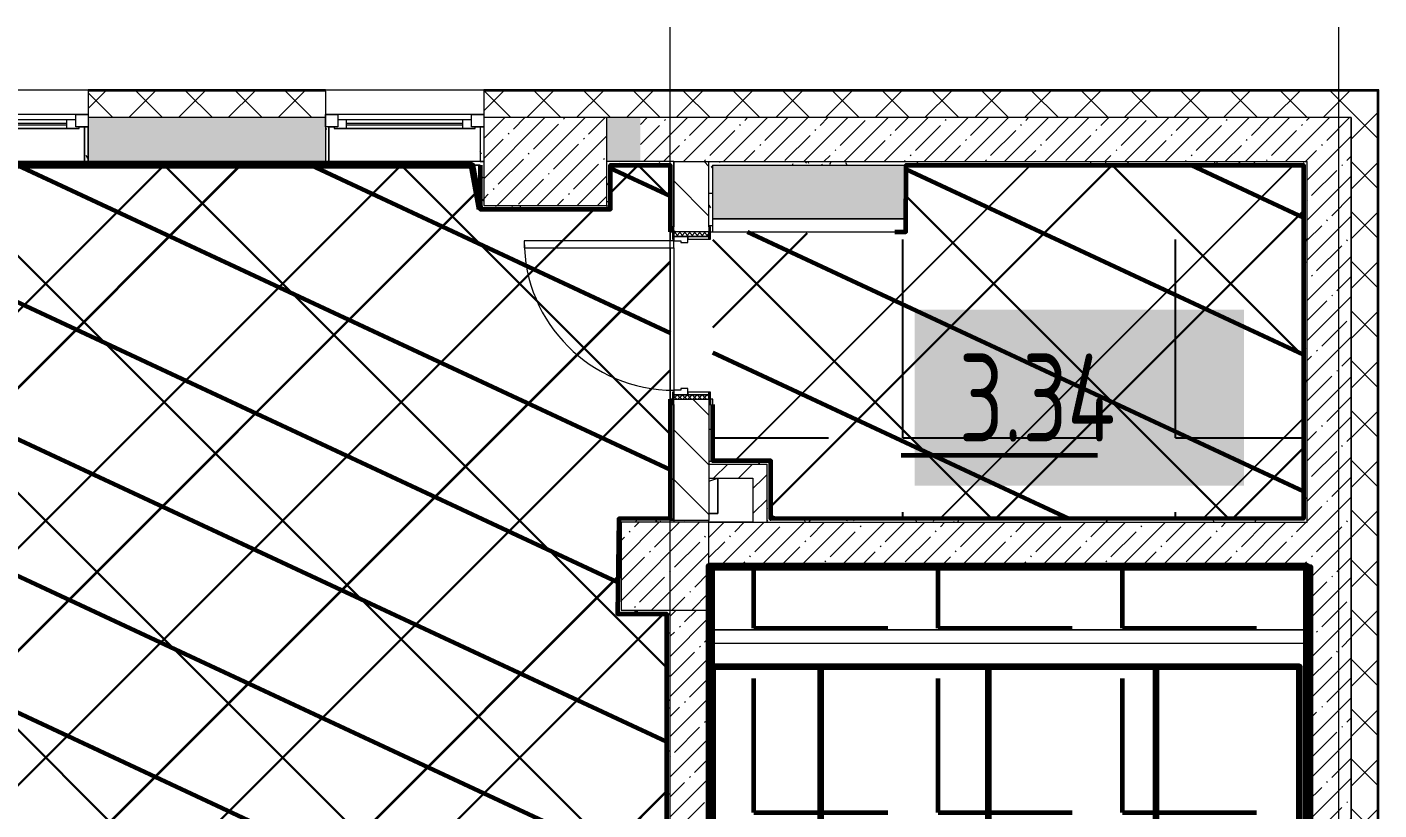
# Model space of a CAD drawing. Header units: millimetres. Extents: x -164500 to 426394, y -51911 to 102118.
# Drawn here: x 406781 to 414465, y 17464 to 21915 of the extents above; entities that cross this region are included whole.
import ezdxf

# ---------------------------------------------------------------- set-up
doc = ezdxf.new("R2010")
doc.units = ezdxf.units.MM
for name, color, linetype, lineweight in [('0) шлифовка', 5, 'Continuous', 60), ('1.4) Плинтус ПЛ-4', 6, 'Continuous', 60), ('336 лестницы', 150, 'Continuous', 120), ('374 ПК-4', 211, 'Continuous', 120), ('474 плитка КР-1.1 лестницы', 150, 'Continuous', 60), ('5.2) Л-1 Линолеум', 100, 'Continuous', 30), ('7.7) Плинтус', 222, 'Continuous', 90), ('A-DOOR-2', 7, 'Continuous', 5), ('A-DOOR-FRAM-2', 7, 'Continuous', 5), ('A-FLOR', 7, 'Continuous', 9), ('A-GENM', 7, 'Continuous', 9), ('A-GLAZ', 7, 'Continuous', 9), ('A-GLAZ-1', 7, 'Continuous', 5), ('A-WALL', 7, 'Continuous', 5), ('I-WALL', 7, 'Continuous', 5), ('S-COLS', 7, 'Continuous', 9), ('S-COLS-1', 7, 'Continuous', 5), ('Оси', 7, 'Continuous', 9)]:
    doc.layers.add(name, color=color, linetype=linetype, lineweight=lineweight)
for name, color, linetype in [('2) защита вин плитк', 6, 'Continuous'), ('3.1) Наливной пол', 3, 'Continuous'), ('3.2.3) Нал-ой пол 4 вып', 3, 'Continuous'), ('3.2.3) П-13', 5, 'Continuous')]:
    doc.layers.add(name, color=color, linetype=linetype)
doc.layers.add('A-AREA-PATT-3', color=7, linetype='Continuous', lineweight=5, true_color=0xe6fae8, transparency=1)
for name, color, linetype, lineweight, true_color in [('A-DOOR-1', 7, 'Continuous', 5, 0xc0c0c0), ('A-DOOR-FRAM-1', 7, 'Continuous', 5, 0xc0c0c0), ('A-WALL-1', 9, 'Continuous', 5, 0x808080), ('A-WALL-FNSH-1', 9, 'Continuous', 5, 0x808080)]:
    doc.layers.add(name, color=color, linetype=linetype, lineweight=lineweight, true_color=true_color)
doc.styles.add('СПДС', font='ГОСТ тип А.ttf', dxfattribs={"width": 0.9})
pattern_1 = [(155, (390048.4, 21129), (-297.882, -638.811), [])]
pattern_2 = [(45, (289227.4, 1e-08), (-114.04925, 114.04925), []), (45, (289341.45, 1e-08), (-114.04925, 114.04925), [201.612, -40.322, 6.706, -33.617])]
pattern_3 = [(45, (289227.4, 1e-08), (-141.42136, 141.42136), []), (135, (289227.4, 1e-08), (-141.42136, -141.42136), [])]
pattern_4 = [(45, (289227.4, 1e-08), (-70.71068, 70.71068), [])]
pattern_5 = [(0, (289227.4, 1e-08), (243.84, 60.96), [20.117, -162.763, 20.117, -162.763, -975.36]), (0, (289227.4, 1e-08), (243.84, 60.96), [-365.76, 20.117, -345.643, 20.117, -162.763, -426.72]), (0, (289227.4, 1e-08), (243.84, 60.96), [-914.4, 20.117, -101.803, 20.117, -284.683]), (120, (289318.84, 30.48), (-174.71291, 180.691634), [20.117, -162.763, 20.117, -162.763, -975.36]), (120, (289318.84, 30.48), (-174.71291, 180.691634), [-365.76, 20.117, -345.643, 20.117, -162.763, -426.72]), (120, (289318.84, 30.48), (-174.71291, 180.691634), [-914.4, 20.117, -101.803, 20.117, -284.683]), (240, (289349.32, 152.4), (-69.12709, -241.651634), [20.117, -162.763, 20.117, -162.763, -975.36]), (240, (289349.32, 152.4), (-69.12709, -241.651634), [-365.76, 20.117, -345.643, 20.117, -162.763, -426.72]), (240, (289349.32, 152.4), (-69.12709, -241.651634), [-914.4, 20.117, -101.803, 20.117, -284.683])]
pattern_6 = [(45, (390048.4, 21129), (-747.606, 747.606), [])]
pattern_7 = [(45, (390048.4, 21122.1), (-747.606, 747.606), [])]
pattern_8 = [(45, (390048.4, 21129), (-673.52, 673.52), []), (135, (390048.4, 21129), (-673.52, -673.52), [])]

# ---------------------------------------------------------------- blocks, each defined once
blk = doc.blocks.new('120_Окно_СКБ_1Ст - 120_Окно_СКБ_1Ст 900х2500_h_ с форточкой-22876038-Объем проектирования 3 этажа')
at = {"layer": 'A-GLAZ'}
for p, q in [((-450, -127), (-450, -57)), ((-450, -57), (-380, -57)), ((-380, -57), (-380, -127)), ((380, -127), (380, -57)), ((380, -57), (450, -57)), ((450, -57), (450, -127)), ((-380, -127), (-450, -127)), ((-380, -127), (-400, -127)), ((-400, -127), (-400, -137)), ((-400, -137), (400, -137)), ((400, -137), (-400, -137)), ((380, -87), (-380, -87)), ((-380, -87), (-380, -127)), ((-330, -137), (-330, -87)), ((330, -137), (330, -87)), ((380, -127), (380, -87)), ((450, -127), (380, -127)), ((400, -127), (380, -127)), ((400, -137), (400, -127))]:
    blk.add_line(p, q, dxfattribs=at)
at = {"layer": 'A-GLAZ-1'}
for p, q in [((450, -57), (-450, -57)), ((-430, -127), (-400, -127)), ((-330, -107), (330, -107)), ((330, -117), (-330, -117)), ((400, -127), (450, -127))]:
    blk.add_line(p, q, dxfattribs=at)
blk = doc.blocks.new('GM_Отверстие прямоугольное _в плите_ - Отверстие-21604341-Объем проектирования 3 этажа')
at = {"layer": 'A-GENM'}
for p, q in [((50, 83.3), (100, 100)), ((100, 100), (100, -100)), ((100, -100), (100, 100)), ((100, -100), (50, -100)), ((50, -100), (100, -100))]:
    blk.add_line(p, q, dxfattribs=at)
blk = doc.blocks.new('120_Окно_СКБ_1Ст - 120_Окно_СКБ_1Ст 900х2500_h_ с форточкой-V559-Объем проектирования 3 этажа')
at = {"layer": 'A-GLAZ'}
for p, q in [((-450, -127), (-450, -57)), ((-450, -57), (-380, -57)), ((-380, -57), (-380, -127)), ((380, -127), (380, -57)), ((380, -57), (450, -57)), ((450, -57), (450, -127)), ((-380, -127), (-450, -127)), ((-380, -127), (-400, -127)), ((-400, -127), (-400, -137)), ((-400, -137), (400, -137)), ((400, -137), (-400, -137)), ((380, -87), (-380, -87)), ((-380, -87), (-380, -127)), ((-330, -137), (-330, -87)), ((330, -137), (330, -87)), ((380, -127), (380, -87)), ((450, -127), (380, -127)), ((400, -127), (380, -127)), ((400, -137), (400, -127))]:
    blk.add_line(p, q, dxfattribs=at)
at = {"layer": 'A-GLAZ-1'}
for p, q in [((450, -57), (-450, -57)), ((-430, -127), (-400, -127)), ((-330, -107), (330, -107)), ((330, -117), (-330, -117)), ((400, -127), (449.8, -127))]:
    blk.add_line(p, q, dxfattribs=at)
blk = doc.blocks.new('BSC_Колонна _Прямоугольная - 700х500-23282984-Объем проектирования 3 этажа')
at = {"layer": 'S-COLS-1'}
h = blk.add_hatch(dxfattribs=at)
h.set_pattern_fill('FP_134', color=256, style=0, pattern_type=2)
h.set_pattern_definition([(45, (-120500, -21150), (-114.04925, 114.04925), []), (45, (-120385.95, -21150), (-114.04925, 114.04925), [201.613, -40.323, 6.706, -33.617])])
h.paths.add_polyline_path([(-126.5, -250), (350, -250), (350, 250), (-350, 250), (-350, -250)])
for p, q in [((350, 250), (-350, 250)), ((-350, 250), (-350, -250)), ((350, -250), (350, 250)), ((-350, -250), (350, -250))]:
    blk.add_line(p, q, dxfattribs=at)
blk = doc.blocks.new('BSC_Колонна _Прямоугольная - 500х500-V633-Объем проектирования 3 этажа')
at = {"layer": 'S-COLS-1'}
h = blk.add_hatch(dxfattribs=at)
h.set_pattern_fill('FP_170', color=256, style=0, pattern_type=2)
h.set_pattern_definition([(45, (-121180, -18850), (-114.04925, 114.04925), []), (45, (-121065.95, -18850), (-114.04925, 114.04925), [201.613, -40.323, 6.706, -33.617])])
h.paths.add_polyline_path([(239.7, -250), (250, -250), (250, 250), (-250, 250), (-250, -250), (50, -250)])
for p, q in [((250, 250), (-250, 250)), ((-250, 250), (-250, -250)), ((250, -250), (250, 250)), ((-250, -250), (250, -250))]:
    blk.add_line(p, q, dxfattribs=at)
blk = doc.blocks.new('Зашивка приборов отопления41 - Зашивка приборов отопления-33325756-Объем проектирования 3 этажа')
at = {"layer": 'A-WALL'}
for p, q in [((121310.8, 18669.6), (124670.8, 18669.6)), ((124670.8, 18669.6), (121310.8, 18669.6)), ((121310.8, 18594.6), (124670.8, 18594.6))]:
    blk.add_line(p, q, dxfattribs=at)
blk = doc.blocks.new('Зашивка приборов отопления43 - Зашивка приборов отопления-33398518-Объем проектирования 3 этажа')
at = {"layer": 'A-WALL'}
for p, q in [((122390.8, 18669.6), (122390.8, 18974.6)), ((121290.8, 18669.6), (122390.8, 18669.6)), ((122389.3, 18669.6), (121290.8, 18669.6)), ((122389.3, 18594.6), (122389.3, 18669.6)), ((121290.8, 18594.6), (122389.3, 18594.6))]:
    blk.add_line(p, q, dxfattribs=at)

msp = doc.modelspace()

# ---------------------------------------------------------------- hatches: boundary and pattern name
at = {"layer": '0) шлифовка', "true_color": 0x2776bb}
h = msp.add_hatch(dxfattribs=at)
h.set_pattern_fill('ANSI31', color=152, scale=222, angle=110)
h.set_pattern_definition(pattern_1)
h.paths.add_polyline_path([(410436.402, 21129), (410098.402, 21129), (410098.402, 20879), (409356.619, 20879), (409356.619, 21129), (408477.619, 21129), (407127.851, 21129), (406227.851, 21129), (405348.851, 21129), (405348.851, 20879), (404806.851, 20879), (404806.851, 21129), (403927.851, 21129), (402777.402, 21129), (400477.402, 21129), (400298.402, 21129), (400298.402, 13621), (404806.402, 13621), (404806.402, 14101), (406528.851, 14101), (406528.851, 13621), (410136.402, 13621), (410136.402, 13921), (410416.402, 13921), (410416.402, 18579), (410136.402, 18579), (410136.402, 19121), (410436.402, 19121), (410436.402, 19800)])
h = msp.add_hatch(dxfattribs=at)
h.set_pattern_fill('ANSI31', color=152, scale=222, angle=110)
h.set_pattern_definition(pattern_1)
h.paths.add_polyline_path([(414036.402, 21129), (411777.402, 21129), (411777.402, 20825), (411775.936, 20750), (410678.402, 20750), (410678.402, 19451), (411008.402, 19451), (411008.402, 19121), (414036.402, 19121)])
at = {"layer": '2) защита вин плитк'}
h = msp.add_hatch(dxfattribs=at)
h.set_pattern_fill('ANSI31', color=256, scale=333)
h.set_pattern_definition(pattern_7)
h.paths.add_polyline_path([(410436.402, 21122.054), (410098.402, 21122.054), (410098.402, 20872.054), (409356.619, 20872.054), (409356.619, 21122.054), (408477.619, 21122.054), (407127.851, 21122.054), (406227.851, 21122.054), (405348.851, 21122.054), (405348.851, 20872.054), (404806.851, 20872.054), (404806.851, 21122.054), (403927.851, 21122.054), (402777.402, 21122.054), (400477.402, 21122.054), (400298.402, 21122.054), (400298.402, 13614.054), (404806.402, 13614.054), (404806.402, 14094.054), (406528.851, 14094.054), (406528.851, 13614.054), (410136.402, 13614.054), (410136.402, 13914.054), (410416.402, 13914.054), (410416.402, 18572.054), (410136.402, 18572.054), (410136.402, 19114.054), (410436.402, 19114.054), (410436.402, 19793.054)])
h = msp.add_hatch(dxfattribs=at)
h.set_pattern_fill('ANSI31', color=256, scale=333)
h.set_pattern_definition(pattern_7)
h.paths.add_polyline_path([(414036.402, 21122.054), (411777.402, 21122.054), (411777.402, 20818.054), (411775.936, 20743.054), (410678.402, 20743.054), (410678.402, 19444.054), (411008.402, 19444.054), (411008.402, 19114.054), (414036.402, 19114.054)])
at = {"layer": '3.1) Наливной пол'}
h = msp.add_hatch(dxfattribs=at)
h.set_pattern_fill('ANSI31', color=256, scale=333)
h.set_pattern_definition(pattern_6)
h.paths.add_polyline_path([(410436.402, 21129), (410098.402, 21129), (410098.402, 20879), (409356.619, 20879), (409356.619, 21129), (408477.619, 21129), (407127.851, 21129), (406227.851, 21129), (405348.851, 21129), (405348.851, 20879), (404806.851, 20879), (404806.851, 21129), (403927.851, 21129), (402777.402, 21129), (400477.402, 21129), (400298.402, 21129), (400298.402, 13621), (404806.402, 13621), (404806.402, 14101), (406528.851, 14101), (406528.851, 13621), (410136.402, 13621), (410136.402, 13921), (410416.402, 13921), (410416.402, 18579), (410136.402, 18579), (410136.402, 19121), (410436.402, 19121), (410436.402, 19800)])
at = {"layer": '3.2.3) Нал-ой пол 4 вып'}
h = msp.add_hatch(dxfattribs=at)
h.set_pattern_fill('ANSI31', color=256, scale=333)
h.set_pattern_definition(pattern_6)
h.paths.add_polyline_path([(410436.402, 21129), (410098.402, 21129), (410098.402, 20879), (409356.619, 20879), (409356.619, 21129), (408477.619, 21129), (407127.851, 21129), (406227.851, 21129), (405348.851, 21129), (405348.851, 20879), (404806.851, 20879), (404806.851, 21129), (403927.851, 21129), (402777.402, 21129), (400477.402, 21129), (400298.402, 21129), (400298.402, 13621), (404806.402, 13621), (404806.402, 14101), (406528.851, 14101), (406528.851, 13621), (410136.402, 13621), (410136.402, 13921), (410416.402, 13921), (410416.402, 18579), (410136.402, 18579), (410136.402, 19121), (410436.402, 19121), (410436.402, 19800)])
at = {"layer": '3.2.3) П-13'}
h = msp.add_hatch(dxfattribs=at)
h.set_pattern_fill('ANGLE', color=256, scale=222)
h.set_pattern_definition([(0, (390048.4, 21129), (0, 1550.67), [1127.76, -422.91]), (90, (390048.4, 21129), (-1550.67, 9e-14), [1127.76, -422.91])])
h.paths.add_polyline_path([(414036.402, 21129), (411777.402, 21129), (411777.402, 20825), (411775.936, 20750), (410678.402, 20750), (410678.402, 19451), (411008.402, 19451), (411008.402, 19121), (414036.402, 19121)])
at = {"layer": '336 лестницы'}
h = msp.add_hatch(dxfattribs=at)
h.set_pattern_fill('ANSI37', color=256, scale=300, angle=45)
h.set_pattern_definition([(90, (205553.1, 26879), (-952.5, 0), []), (180, (205553.1, 26879), (-6e-14, -952.5), [])])
h.paths.add_polyline_path([(410677.402, 13314.776), (414013.43, 13314.776), (414013.43, 18277.276), (410677.402, 18277.276)])
at = {"layer": '474 плитка КР-1.1 лестницы'}
h = msp.add_hatch(dxfattribs=at)
h.set_pattern_fill('ANGLE', color=256, scale=150)
h.set_pattern_definition([(0, (205553.1, 26879), (0, 1047.75), [762, -285.75]), (90, (205553.1, 26879), (-1047.75, 6e-14), [762, -285.75])])
h.paths.add_polyline_path([(414078.402, 17349.059), (410678.402, 17349.059), (410678.402, 18849.059), (414078.402, 18849.059)])
at = {"layer": '5.2) Л-1 Линолеум'}
h = msp.add_hatch(dxfattribs=at)
h.set_pattern_fill('ANSI37', color=256, scale=300)
h.set_pattern_definition(pattern_8)
h.paths.add_polyline_path([(410436.402, 21122.054), (410098.402, 21122.054), (410098.402, 20872.054), (409356.619, 20872.054), (409356.619, 21122.054), (408477.619, 21122.054), (407127.851, 21122.054), (406227.851, 21122.054), (405348.851, 21122.054), (405348.851, 20872.054), (404806.851, 20872.054), (404806.851, 21122.054), (403927.851, 21122.054), (402777.402, 21122.054), (400477.402, 21122.054), (400298.402, 21122.054), (400298.402, 13614.054), (404806.402, 13614.054), (404806.402, 14094.054), (406528.851, 14094.054), (406528.851, 13614.054), (410136.402, 13614.054), (410136.402, 13914.054), (410416.402, 13914.054), (410416.402, 18572.054), (410136.402, 18572.054), (410136.402, 19114.054), (410436.402, 19114.054), (410436.402, 19793.054)])
h = msp.add_hatch(dxfattribs=at)
h.set_pattern_fill('ANSI37', color=256, scale=300)
h.set_pattern_definition(pattern_8)
h.paths.add_polyline_path([(414036.402, 21122.054), (411777.402, 21122.054), (411777.402, 20818.054), (411775.936, 20743.054), (410678.402, 20743.054), (410678.402, 19444.054), (411008.402, 19444.054), (411008.402, 19114.054), (414036.402, 19114.054)])
at = {"layer": 'A-AREA-PATT-3'}
msp.add_hatch(color=256, dxfattribs=at).paths.add_polyline_path([(411007.402, 20825), (411777.402, 20825.197), (411775.936, 21129.5), (410677.902, 21128.475), (410677.902, 20825), (410688.644, 20825)])
at = {"layer": 'A-DOOR-2'}
h = msp.add_hatch(dxfattribs=at)
h.set_pattern_fill('FP_33', color=256, angle=90, style=0, pattern_type=2)
h.set_pattern_definition([(225, (410392.717, 22088.911), (14.14214, -14.14214), []), (315, (410392.717, 22088.911), (14.14214, 14.14214), [])])
h.paths.add_polyline_path([(410657.402, 20725), (410657.402, 20750), (410457.402, 20750), (410458.718, 20725), (410656.083, 20725)])
at = {"layer": 'A-DOOR-FRAM-2'}
h = msp.add_hatch(dxfattribs=at)
h.set_pattern_fill('FP_34', color=256, angle=90, style=0, pattern_type=2)
h.set_pattern_definition([(135, (410392.717, 19966.116), (-14.1421, -14.1421), []), (225, (410392.717, 19966.116), (14.1421, -14.1421), [])])
h.paths.add_polyline_path([(410457.402, 19800), (410657.402, 19800), (410655.973, 19825), (410457.402, 19825)])
at = {"layer": 'A-WALL'}
h = msp.add_hatch(dxfattribs=at)
h.set_pattern_fill('FP_24', color=256, style=0, pattern_type=2)
h.set_pattern_definition(pattern_3)
h.paths.add_polyline_path([(397635.332, 21400), (398277.851, 21400), (398277.851, 21550), (396977.851, 21550), (396977.851, 21400)])
h.paths.add_polyline_path([(393877.619, 21400), (393877.619, 21550), (392677.402, 21550), (392677.402, 21400), (393284.228, 21400)])
h.paths.add_polyline_path([(395277.402, 21400), (396077.851, 21400), (396077.851, 21550), (394777.619, 21550), (394777.619, 21400)])
h.paths.add_polyline_path([(389887.402, 21400), (390377.402, 21400), (390377.402, 21550), (385837.402, 21550), (385837.402, 21400), (389807.402, 21400)])
h.paths.add_polyline_path([(399177.851, 21400), (400477.402, 21400), (400477.402, 21550), (399177.851, 21550)])
h.paths.add_polyline_path([(382537.402, 21400), (382537.402, 21550), (382517.402, 21550), (382517.402, 21400)])
h.paths.add_polyline_path([(414057.402, 21400), (414457.402, 21400), (414457.402, 21550), (409377.619, 21550), (409377.619, 21400), (412864.196, 21400)])
h.paths.add_polyline_path([(406227.851, 21400), (406227.851, 21550), (405357.851, 21550), (405357.851, 21400)])
h.paths.add_polyline_path([(402777.402, 21400), (403927.851, 21400), (403927.851, 21550), (402777.402, 21550)])
h.paths.add_polyline_path([(407127.851, 21400), (408477.619, 21400), (408477.619, 21550), (407127.851, 21550)])
h = msp.add_hatch(dxfattribs=at)
h.set_pattern_fill('FP_24', color=256, style=0, pattern_type=2)
h.set_pattern_definition(pattern_3)
h.paths.add_polyline_path([(414310.232, -250), (414457.402, -250), (414457.402, 7700.044), (414307.402, 7700.044), (414307.402, -250)])
h.paths.add_polyline_path([(414457.402, 8900.044), (414457.402, 10820), (414307.402, 10820), (414307.402, 8900.044)])
h.paths.add_polyline_path([(414307.402, 13120), (414457.402, 13120), (414457.402, 21400), (414307.402, 21400), (414307.402, 13150)])
at = {"layer": 'I-WALL'}
h = msp.add_hatch(dxfattribs=at)
h.set_pattern_fill('FP_1', color=256, style=0, pattern_type=2)
h.set_pattern_definition(pattern_2)
h.paths.add_polyline_path([(400477.402, 21150), (400477.402, 21400), (400277.402, 21400), (400277.402, 21150), (400354.772, 21150)])
h.paths.add_polyline_path([(410077.402, 21150), (410267.402, 21150), (410267.402, 21400), (410077.402, 21400), (410077.402, 21203.384)])
h.paths.add_polyline_path([(397091.444, 21150), (398277.851, 21150), (398277.851, 21400), (396977.851, 21400), (396977.851, 21150)])
h.paths.add_polyline_path([(402777.402, 21150), (403927.851, 21150), (403927.851, 21400), (402777.402, 21400), (402777.402, 21336.334)])
h.paths.add_polyline_path([(408477.619, 21150), (408477.619, 21400), (407127.851, 21400), (407127.851, 21150), (407425.316, 21150)])
h.paths.add_polyline_path([(399177.851, 21150), (399577.402, 21151.732), (399577.402, 21400), (399177.851, 21400), (399177.851, 21336.334)])
h.paths.add_polyline_path([(406227.851, 21150), (406227.851, 21400), (405357.851, 21400), (405357.851, 21150)])
h.paths.add_polyline_path([(393877.619, 21150), (393877.619, 21400), (392677.402, 21400), (392677.402, 21150), (393828.116, 21150)])
h.paths.add_polyline_path([(395277.402, 21150), (396077.851, 21150), (396077.851, 21400), (395277.402, 21400), (395277.402, 21336.334)])
h.paths.add_polyline_path([(390377.402, 21150), (390377.402, 21400), (390027.402, 21400), (390027.402, 21150), (390347.402, 21150)])
h = msp.add_hatch(dxfattribs=at)
h.set_pattern_fill('FP_1', color=256, style=0, pattern_type=2)
h.set_pattern_definition(pattern_2)
h.paths.add_polyline_path([(412048.364, 21150), (414057.402, 21150), (414057.402, 21400), (410267.402, 21400), (410267.402, 21150), (411776.42, 21150)])
h = msp.add_hatch(dxfattribs=at)
h.set_pattern_fill('FP_1', color=256, style=0, pattern_type=2)
h.set_pattern_definition(pattern_2)
h.paths.add_polyline_path([(414107.402, 10360), (414307.402, 10360), (414307.402, 10820), (414057.402, 10820), (414057.402, 10360), (414104.77, 10360)])
h.paths.add_polyline_path([(414057.968, 13120), (414307.402, 13120), (414307.402, 21400), (414057.402, 21400), (414057.402, 13120)])
h = msp.add_hatch(dxfattribs=at)
h.set_pattern_fill('FP_191', color=256, style=0, pattern_type=2)
h.set_pattern_definition(pattern_5)
h.paths.add_polyline_path([(407107.851, 21150), (407127.851, 21150), (407127.851, 21347.839), (407107.851, 21347.839), (407107.851, 21242.417)])
h = msp.add_hatch(dxfattribs=at)
h.set_pattern_fill('FP_191', color=256, style=0, pattern_type=2)
h.set_pattern_definition(pattern_5)
h.paths.add_polyline_path([(408497.619, 21150), (408497.619, 21348), (408477.619, 21348), (408477.619, 21150)])
h = msp.add_hatch(dxfattribs=at)
h.set_pattern_fill('FP_191', color=256, style=0, pattern_type=2)
h.set_pattern_definition(pattern_5)
h.paths.add_polyline_path([(409357.619, 21150), (409377.402, 21150.126), (409377.402, 21347.839), (409357.619, 21347.839), (409357.619, 21336.334)])
h = msp.add_hatch(dxfattribs=at)
h.set_pattern_fill('FP_191', color=256, style=0, pattern_type=2)
h.set_pattern_definition(pattern_5)
h.paths.add_polyline_path([(406924.698, 21130), (409356.619, 21130), (409357.619, 21150), (405327.851, 21150), (405327.851, 21130), (406881.428, 21130)])
h = msp.add_hatch(dxfattribs=at)
h.set_pattern_fill('FP_191', color=256, style=0, pattern_type=2)
h.set_pattern_definition(pattern_5)
h.paths.add_polyline_path([(409357.619, 20900), (409377.402, 20900), (409377.402, 21150), (409357.619, 21150), (409357.619, 21130)])
h = msp.add_hatch(dxfattribs=at)
h.set_pattern_fill('FP_191', color=256, style=0, pattern_type=2)
h.set_pattern_definition(pattern_5)
h.paths.add_polyline_path([(410407.002, 21130), (410436.511, 21132.183), (410436.349, 21150), (410077.402, 21150), (410077.402, 21130), (410267.402, 21130)])
h = msp.add_hatch(dxfattribs=at)
h.set_pattern_fill('FP_191', color=256, style=0, pattern_type=2)
h.set_pattern_definition(pattern_5)
h.paths.add_polyline_path([(410437.402, 19120), (410457.402, 19120), (410456.52, 19770), (410449.402, 19770), (410449.402, 19800), (410437.402, 19800), (410437.402, 19229.759)])
h.paths.add_polyline_path([(410449.402, 20750), (410449.402, 20780), (410457.402, 20780), (410457.402, 21150), (410437.402, 21150), (410437.402, 20750)])
h = msp.add_hatch(dxfattribs=at)
h.set_pattern_fill('FP_23', color=256, style=0, pattern_type=2)
h.set_pattern_definition([(135, (289227.4, 1e-08), (-141.42136, -141.42136), [])])
h.paths.add_polyline_path([(410457.402, 19100.909), (410657.402, 19110), (410657.402, 19800), (410457.402, 19800), (410457.402, 19110)])
h.paths.add_polyline_path([(410657.402, 20750), (410657.402, 21150), (410457.402, 21150), (410457.402, 20750)])
h = msp.add_hatch(dxfattribs=at)
h.set_pattern_fill('FP_191', color=256, style=0, pattern_type=2)
h.set_pattern_definition(pattern_5)
h.paths.add_polyline_path([(410657.402, 19430), (410677.402, 19430), (410677.402, 19800), (410665.402, 19800), (410665.402, 19770), (410657.402, 19770), (410657.402, 19450)])
h.paths.add_polyline_path([(410677.402, 20750), (410676.45, 21130), (410657.402, 21148.521), (410658.985, 20780), (410665.402, 20780), (410665.402, 20750)])
h.paths.add_polyline_path([(410677.402, 21130), (410677.402, 21150), (410658.779, 21148.623)])
h = msp.add_hatch(dxfattribs=at)
h.set_pattern_fill('FP_191', color=256, style=0, pattern_type=2)
h.set_pattern_definition(pattern_5)
h.paths.add_polyline_path([(412864.196, 21130), (414037.402, 21130), (414037.402, 21150), (410677.402, 21150), (410677.402, 21130), (412592.252, 21130)])
h = msp.add_hatch(dxfattribs=at)
h.set_pattern_fill('FP_191', color=256, style=0, pattern_type=2)
h.set_pattern_definition(pattern_5)
h.paths.add_polyline_path([(414057.402, 19120), (414057.402, 21150), (414037.402, 21129), (414037.402, 19121), (414055.07, 19120.117)])
h.paths.add_polyline_path([(414037.402, 21130), (414057.402, 21150), (414037.402, 21150)])
h = msp.add_hatch(dxfattribs=at)
h.set_pattern_fill('FP_191', color=256, style=0, pattern_type=2)
h.set_pattern_definition(pattern_5)
h.paths.add_polyline_path([(410077.402, 20880), (410097.402, 20880), (410097.402, 21129), (410077.402, 21129), (410077.402, 20900)])
h = msp.add_hatch(dxfattribs=at)
h.set_pattern_fill('FP_191', color=256, style=0, pattern_type=2)
h.set_pattern_definition(pattern_5)
h.paths.add_polyline_path([(409600.868, 20880), (410077.402, 20880), (410077.402, 20900), (409357.619, 20900), (409357.619, 20880), (409377.402, 20880)])
h = msp.add_hatch(dxfattribs=at)
h.set_pattern_fill('FP_191', color=256, style=0, pattern_type=2)
h.set_pattern_definition(pattern_5)
h.paths.add_polyline_path([(410987.402, 19430), (411007.402, 19430), (411007.402, 19450), (410678.402, 19450), (410678.545, 19430), (410907.402, 19430)])
h = msp.add_hatch(dxfattribs=at)
h.set_pattern_fill('FP_22', color=256, style=0, pattern_type=2)
h.set_pattern_definition(pattern_4)
h.paths.add_polyline_path([(410875.88, 19350), (410987.402, 19350), (410987.402, 19430), (410657.402, 19430), (410657.402, 19350), (410707.402, 19350)])
h = msp.add_hatch(dxfattribs=at)
h.set_pattern_fill('FP_191', color=256, style=0, pattern_type=2)
h.set_pattern_definition(pattern_5)
h.paths.add_polyline_path([(411007.402, 19100), (411007.402, 19430), (410987.402, 19430), (410987.402, 19100)])
h = msp.add_hatch(dxfattribs=at)
h.set_pattern_fill('FP_22', color=256, style=0, pattern_type=2)
h.set_pattern_definition(pattern_4)
h.paths.add_polyline_path([(410987.402, 19100), (410987.402, 19350), (410907.402, 19350), (410907.402, 19100)])
h = msp.add_hatch(dxfattribs=at)
h.set_pattern_fill('FP_191', color=256, style=0, pattern_type=2)
h.set_pattern_definition(pattern_5)
h.paths.add_polyline_path([(410137.402, 18600), (410157.402, 18600), (410157.402, 19120), (410137.402, 19120)])
h = msp.add_hatch(dxfattribs=at)
h.set_pattern_fill('FP_191', color=256, style=0, pattern_type=2)
h.set_pattern_definition(pattern_5)
h.paths.add_polyline_path([(410437.402, 19100), (410436.402, 19120), (410157.402, 19120), (410157.402, 19100)])
h = msp.add_hatch(dxfattribs=at)
h.set_pattern_fill('FP_1', color=256, style=0, pattern_type=2)
h.set_pattern_definition(pattern_2)
h.paths.add_polyline_path([(410657.402, 10380), (410657.402, 10825), (410437.402, 10825), (410437.402, 10380)])
h.paths.add_polyline_path([(410437.402, 12225), (410657.402, 12225), (410657.402, 13400), (410437.402, 13400), (410437.402, 12250)])
h.paths.add_polyline_path([(410437.402, 13900), (410657.402, 13900), (410657.402, 18600), (410437.402, 18600), (410437.402, 13920)])
h.paths.add_polyline_path([(410457.402, 19100), (410657.402, 19100), (410657.402, 19110), (410457.402, 19100.909), (410457.402, 19110), (410437.402, 19110), (410437.402, 19100)])
h = msp.add_hatch(dxfattribs=at)
h.set_pattern_fill('FP_1', color=256, style=0, pattern_type=2)
h.set_pattern_definition(pattern_2)
h.paths.add_polyline_path([(414057.402, 18850), (414057.402, 19100), (410657.402, 19100), (410657.402, 18850), (412864.196, 18850)])
h = msp.add_hatch(dxfattribs=at)
h.set_pattern_fill('FP_191', color=256, style=0, pattern_type=2)
h.set_pattern_definition(pattern_5)
h.paths.add_polyline_path([(412864.196, 19100), (414057.402, 19100), (414057.402, 19120), (411008.402, 19120), (411007.402, 19100), (412320.308, 19100)])
h = msp.add_hatch(dxfattribs=at)
h.set_pattern_fill('FP_191', color=256, style=0, pattern_type=2)
h.set_pattern_definition(pattern_5)
h.paths.add_polyline_path([(411007.402, 18830), (414037.402, 18830.952), (414057.402, 18850), (410657.402, 18850), (410657.402, 18830), (410987.402, 18830)])
h.paths.add_polyline_path([(414037.402, 18830), (414057.402, 18830), (414057.402, 18850)])
h = msp.add_hatch(dxfattribs=at)
h.set_pattern_fill('FP_191', color=256, style=0, pattern_type=2)
h.set_pattern_definition(pattern_5)
h.paths.add_polyline_path([(410677.402, 10600), (410677.402, 10825), (410665.402, 10825), (410665.402, 10770), (410657.402, 10770), (410657.402, 10600), (410662.822, 10600)])
h.paths.add_polyline_path([(410677.402, 12225), (410677.402, 18829), (410657.402, 18830), (410657.569, 12280), (410665.402, 12280), (410665.402, 12225)])
h = msp.add_hatch(dxfattribs=at)
h.set_pattern_fill('FP_191', color=256, style=0, pattern_type=2)
h.set_pattern_definition(pattern_5)
h.paths.add_polyline_path([(414037.402, 10620), (414057.402, 10620.5), (414057.402, 18830), (414037.402, 18830), (414037.406, 10620.5)])
h = msp.add_hatch(dxfattribs=at)
h.set_pattern_fill('FP_191', color=256, style=0, pattern_type=2)
h.set_pattern_definition(pattern_5)
h.paths.add_polyline_path([(410144.756, 18580), (410416.402, 18580), (410416.402, 18600), (410137.402, 18600), (410137.402, 18580)])
h = msp.add_hatch(dxfattribs=at)
h.set_pattern_fill('FP_191', color=256, style=0, pattern_type=2)
h.set_pattern_definition(pattern_5)
h.paths.add_polyline_path([(410437.402, 13920), (410437.402, 18600), (410417.402, 18600), (410417.402, 13921), (410434.758, 13920.132)])

# ---------------------------------------------------------------- linework, layer by layer
at = {"layer": '0) шлифовка'}
msp.add_lwpolyline([(411749.97, 19481.064), (412864.917, 19481.064)], dxfattribs=at)
at = {"layer": '1.4) Плинтус ПЛ-4'}
for points in [[(407127.851, 21130), (408477.619, 21129)], [(409356.619, 21129), (409356.619, 20880), (410098.402, 20879), (410098.402, 21129), (410436.402, 21129), (410436.402, 20750)], [(411714.192, 20750), (411775.936, 20750), (411777.402, 21129), (414036.402, 21129), (414036.402, 19121), (411008.402, 19120), (411008.402, 19450), (410678.402, 19450), (410678.402, 19770)], [(410436.402, 19800), (410436.402, 19121), (410144.756, 19120), (410137.402, 18580), (410416.402, 18579), (410416.402, 13921), (410125.769, 13919.513), (410125.769, 13621), (408157.851, 13620)]]:
    msp.add_lwpolyline(points, dxfattribs=at)
at = {"layer": '336 лестницы'}
msp.add_lwpolyline([(410677.402, 13314.776), (414013.43, 13314.776), (414013.43, 18277.276), (410677.402, 18277.276)], close=True, dxfattribs=at)
at = {"layer": '374 ПК-4'}
msp.add_lwpolyline([(410657.402, 10925), (410657.402, 10600), (414057.402, 10600), (414057.402, 18850), (410657.402, 18850), (410657.402, 12125)], dxfattribs=at)
at = {"layer": '474 плитка КР-1.1 лестницы'}
msp.add_lwpolyline([(414078.402, 17349.059), (410678.402, 17349.059), (410678.402, 18849.059), (414078.402, 18849.059)], close=True, dxfattribs=at)
at = {"layer": '7.7) Плинтус'}
msp.add_lwpolyline([(409357.619, 20880), (409311.827, 21127.841), (405357.851, 21127.841), (405347.851, 20880)], dxfattribs=at)
at = {"layer": 'A-DOOR-1'}
for p, q in [((409607.402, 20700), (409607.402, 20660)), ((410457.402, 20700), (409607.402, 20700)), ((410457.402, 20660), (410457.402, 20700)), ((409607.402, 20660), (410457.402, 20660))]:
    msp.add_line(p, q, dxfattribs=at)
msp.add_arc((410457.402, 20700), 850, 180, 270, dxfattribs=at)
at = {"layer": 'A-DOOR-FRAM-1'}
for p, q in [((410457.402, 20780), (410449.402, 20780)), ((410449.402, 20780), (410449.402, 20710)), ((410457.402, 20710), (410457.402, 20780)), ((410657.402, 20750), (410457.402, 20750)), ((410457.402, 20750), (410457.402, 20725)), ((410665.402, 20780), (410657.402, 20780)), ((410657.402, 20780), (410657.402, 20710)), ((410657.402, 20725), (410657.402, 20750)), ((410665.402, 20710), (410665.402, 20780)), ((410449.402, 20710), (410457.402, 20710)), ((410537.402, 20725), (410457.402, 20725)), ((410457.402, 20725), (410457.402, 20700)), ((410457.402, 20725), (410657.402, 20725)), ((410458.402, 20725), (410457.402, 20725)), ((410457.402, 20725), (410457.402, 20710)), ((410457.402, 20710), (410458.402, 20710)), ((410457.402, 20700), (410497.402, 20700)), ((410458.402, 20710), (410458.402, 20725)), ((410497.402, 20700), (410497.402, 20690)), ((410497.402, 20690), (410537.402, 20690)), ((410537.402, 20690), (410537.402, 20725)), ((410657.402, 20725), (410537.402, 20725)), ((410537.402, 20725), (410537.402, 20710)), ((410537.402, 20710), (410657.402, 20710)), ((410657.402, 20710), (410657.402, 20725)), ((410657.402, 20710), (410665.402, 20710)), ((410457.402, 19840), (410449.402, 19840)), ((410449.402, 19840), (410449.402, 19770)), ((410457.402, 19850), (410457.402, 19825)), ((410497.402, 19850), (410457.402, 19850)), ((410458.402, 19840), (410457.402, 19840)), ((410457.402, 19840), (410457.402, 19825)), ((410457.402, 19770), (410457.402, 19840)), ((410457.402, 19825), (410537.402, 19825)), ((410657.402, 19825), (410457.402, 19825)), ((410457.402, 19825), (410457.402, 19800)), ((410457.402, 19825), (410458.402, 19825)), ((410458.402, 19825), (410458.402, 19840)), ((410537.402, 19860), (410497.402, 19860)), ((410497.402, 19860), (410497.402, 19850)), ((410537.402, 19825), (410537.402, 19860)), ((410657.402, 19840), (410537.402, 19840)), ((410537.402, 19840), (410537.402, 19825)), ((410537.402, 19825), (410657.402, 19825)), ((410657.402, 19825), (410657.402, 19840)), ((410665.402, 19840), (410657.402, 19840)), ((410657.402, 19840), (410657.402, 19770)), ((410657.402, 19800), (410657.402, 19825)), ((410665.402, 19770), (410665.402, 19840)), ((410449.402, 19770), (410457.402, 19770)), ((410457.402, 19800), (410657.402, 19800)), ((410657.402, 19770), (410665.402, 19770))]:
    msp.add_line(p, q, dxfattribs=at)
at = {"layer": 'A-FLOR'}
for p, q in [((405347.851, 21130), (409356.619, 21130)), ((409357.619, 21130), (409357.619, 20880)), ((410097.402, 21130), (410436.402, 21130)), ((410097.402, 20880), (410097.402, 21129)), ((410437.402, 21130), (410437.402, 20700)), ((411777.402, 21130), (414037.402, 21130)), ((409357.619, 20880), (410097.402, 20880)), ((410437.402, 20750), (410449.402, 20750)), ((410665.402, 20750), (410677.402, 20750)), ((410437.402, 20660), (410437.402, 19120)), ((410457.402, 20660), (410457.402, 19850)), ((410449.402, 19800), (410437.402, 19800)), ((410677.402, 19800), (410665.402, 19800)), ((410677.402, 19450), (410677.402, 19800)), ((411007.402, 19450), (410678.402, 19450)), ((411007.402, 19120), (411007.402, 19450)), ((414037.402, 19229.759), (414037.402, 19121)), ((410144.756, 19120), (410137.402, 19120)), ((410137.402, 19120), (410137.402, 18580)), ((410907.402, 19100), (410657.402, 19100)), ((414037.402, 19120), (411008.402, 19120)), ((410137.402, 18580), (410416.402, 18580)), ((410417.402, 18580), (410417.402, 13921))]:
    msp.add_line(p, q, dxfattribs=at)
at = {"layer": 'A-WALL'}
for p, q in [((406227.851, 21558), (407127.851, 21558)), ((408477.619, 21553), (407127.851, 21553)), ((408477.619, 21550), (407127.851, 21550)), ((408477.619, 21558), (409377.619, 21558)), ((414460.402, 21553), (409377.619, 21553)), ((414457.402, 21550), (409377.619, 21550)), ((414457.402, 13120), (414457.402, 21550)), ((414460.402, 13120), (414460.402, 21553)), ((408477.619, 21400), (407127.851, 21400)), ((414307.402, 21400), (410077.402, 21400)), ((414307.402, 21400), (414307.402, 21400)), ((414307.402, 21400), (414307.402, 13120)), ((414307.402, 13120), (414307.402, 21400)), ((410457.402, 21150), (410457.402, 20780)), ((410457.402, 21150), (414057.402, 21150)), ((410457.402, 20780), (410457.402, 21150)), ((410657.402, 20780), (410657.402, 21150)), ((414057.402, 19100), (414057.402, 21150)), ((410436.402, 21130), (410437.402, 21130)), ((410677.402, 21130), (410677.402, 20750)), ((414037.402, 21130), (414037.402, 19120)), ((409357.619, 20880), (409357.619, 20880)), ((410457.402, 19770), (410457.402, 19100)), ((410457.402, 19120), (410457.402, 19770)), ((410657.402, 19770), (410657.402, 19110)), ((410678.402, 19450), (410677.402, 19450)), ((411007.402, 19450), (411007.402, 19450)), ((410657.402, 19430), (410987.402, 19430)), ((410144.756, 19120), (410457.402, 19120)), ((410657.402, 19100), (414057.402, 19100)), ((411008.402, 19120), (411007.402, 19120)), ((414037.402, 18830), (410677.402, 18830)), ((410677.402, 18830), (410677.402, 12225)), ((410678.402, 18829), (410677.402, 18829)), ((414036.402, 18829), (414036.402, 18830)), ((414057.402, 18850), (414057.402, 10600)), ((410437.402, 13900), (410437.402, 18600)), ((410657.402, 13900), (410657.402, 18600))]:
    msp.add_line(p, q, dxfattribs=at)
at = {"layer": 'A-WALL-1'}
for p, q in [((407127.851, 21550), (407127.851, 21150)), ((408477.619, 21550), (408477.619, 21150)), ((409377.619, 21550), (409377.619, 21400)), ((407127.851, 21347.839), (407107.851, 21347.839)), ((407107.851, 21347.839), (407107.851, 21150)), ((407127.851, 21150), (407127.851, 21347.839)), ((408497.619, 21348), (408477.619, 21348)), ((408497.619, 21150), (408497.619, 21348)), ((409377.402, 21347.839), (409357.619, 21347.839)), ((409357.619, 21347.839), (409357.619, 21150)), ((409377.402, 21150), (405327.851, 21150)), ((407107.851, 21150), (407127.851, 21150)), ((408477.619, 21150), (408497.619, 21150)), ((409357.619, 21150), (409377.402, 21150)), ((410457.402, 21150), (410077.402, 21150)), ((409356.619, 21130), (409357.619, 21130)), ((410097.402, 21129), (410097.402, 21130)), ((410677.402, 21130), (411777.402, 21130)), ((410987.402, 19100), (410987.402, 19430)), ((410657.402, 19350), (410907.402, 19350)), ((410907.402, 19350), (410907.402, 19100)), ((410437.402, 19100), (410437.402, 19120)), ((410657.402, 19110), (410437.402, 19110)), ((410657.402, 19100), (410657.402, 19110)), ((414057.402, 18850), (410657.402, 18850)), ((414037.402, 18830), (414037.402, 10620)), ((410416.402, 18580), (410417.402, 18580))]:
    msp.add_line(p, q, dxfattribs=at)
at = {"layer": 'A-WALL-FNSH-1'}
for p, q in [((408477.619, 21558), (407127.851, 21558)), ((407127.851, 21558), (407127.851, 21550)), ((408477.619, 21550), (408477.619, 21558)), ((414465.402, 21558), (409377.619, 21558)), ((409377.619, 21558), (409377.619, 21550)), ((414465.402, 13120), (414465.402, 21558)), ((407107.851, 21347.839), (407106.851, 21347.839)), ((407106.851, 21347.839), (407106.851, 21150)), ((408498.619, 21348), (408497.619, 21348)), ((408498.619, 21150), (408498.619, 21348)), ((409357.619, 21347.839), (409356.619, 21347.839)), ((409356.619, 21347.839), (409356.619, 21150)), ((407106.851, 21150), (407107.851, 21150)), ((408497.619, 21150), (408498.619, 21150)), ((409356.619, 21150), (409357.619, 21150)), ((407127.851, 21130), (407127.851, 21129)), ((407127.851, 21129), (408477.619, 21129)), ((408477.619, 21129), (408477.619, 21130)), ((409356.619, 21129), (409356.619, 20879)), ((410436.402, 21129), (410097.402, 21129)), ((410098.402, 20879), (410098.402, 21129)), ((410436.402, 21129), (410436.402, 20750)), ((410678.402, 21129), (414036.402, 21129)), ((410678.402, 20750), (410678.402, 21129)), ((414036.402, 21129), (414036.402, 19121)), ((409356.619, 20879), (410098.402, 20879)), ((410436.402, 20750), (410437.402, 20750)), ((410677.402, 20750), (410678.402, 20750)), ((410437.402, 19800), (410436.402, 19800)), ((410436.402, 19800), (410436.402, 19121)), ((410678.402, 19800), (410677.402, 19800)), ((410678.402, 19451), (410678.402, 19800)), ((411008.402, 19451), (410678.402, 19451)), ((411008.402, 19121), (411008.402, 19451)), ((410136.402, 19121), (410136.402, 18579)), ((410436.402, 19121), (410136.402, 19121)), ((414036.402, 19121), (411008.402, 19121)), ((410678.402, 18829), (414036.402, 18829)), ((410678.402, 13820), (410678.402, 18829)), ((414036.402, 18829), (414036.402, 13450)), ((410136.402, 18579), (410416.402, 18579)), ((410416.402, 18580), (410416.402, 18580)), ((410416.402, 18579), (410416.402, 13921))]:
    msp.add_line(p, q, dxfattribs=at)
at = {"layer": 'I-WALL'}
for p, q in [((407127.851, 21129), (406227.851, 21129)), ((409356.619, 21129), (408477.619, 21129)), ((409356.619, 21129), (409356.619, 21130))]:
    msp.add_line(p, q, dxfattribs=at)
at = {"layer": 'Оси'}
for points in [[(410437.402, -1906.259), (410437.402, 3093.741), (410437.402, 16915.097), (410437.402, 21915.097)], [(414237.402, -1906.259), (414237.402, 3093.741), (414237.402, 16915.097), (414237.402, 21915.097)]]:
    msp.add_lwpolyline(points, dxfattribs=at)

# ---------------------------------------------------------------- block references
at = {"layer": 'A-GENM'}
msp.add_blockref('GM_Отверстие прямоугольное _в плите_ - Отверстие-21604341-Объем проектирования 3 этажа', (410607.402, 19250), dxfattribs=at)
at = {"layer": 'A-GLAZ', "color": 3}
for name, p in [('120_Окно_СКБ_1Ст - 120_Окно_СКБ_1Ст 900х2500_h_ с форточкой-22876038-Объем проектирования 3 этажа', (406677.851, 21475)), ('120_Окно_СКБ_1Ст - 120_Окно_СКБ_1Ст 900х2500_h_ с форточкой-V559-Объем проектирования 3 этажа', (408927.619, 21475))]:
    msp.add_blockref(name, p, dxfattribs=at)
at = {"layer": 'A-WALL'}
for name, p in [('Зашивка приборов отопления43 - Зашивка приборов отопления-33398518-Объем проектирования 3 этажа', (289386.587, 2155.4)), ('Зашивка приборов отопления41 - Зашивка приборов отопления-33325756-Объем проектирования 3 этажа', (289366.587, -182.1))]:
    msp.add_blockref(name, p, dxfattribs=at)
at = {"layer": 'S-COLS'}
for name, p in [('BSC_Колонна _Прямоугольная - 700х500-23282984-Объем проектирования 3 этажа', (409727.402, 21150)), ('BSC_Колонна _Прямоугольная - 500х500-V633-Объем проектирования 3 этажа', (410407.402, 18850))]:
    msp.add_blockref(name, p, dxfattribs=at)

# ---------------------------------------------------------------- texts
at = {"insert": (412077.369, 20058.087), "char_height": 500, "width": 1370.88562, "attachment_point": 1, "style": 'СПДС', "bg_fill": 1, "box_fill_scale": 1.5, "bg_fill_color": 7, "bg_fill_true_color": 16777215, "bg_fill_transparency": 0}
msp.add_mtext('3.34', dxfattribs=at)

doc.saveas('drawing.dxf')
